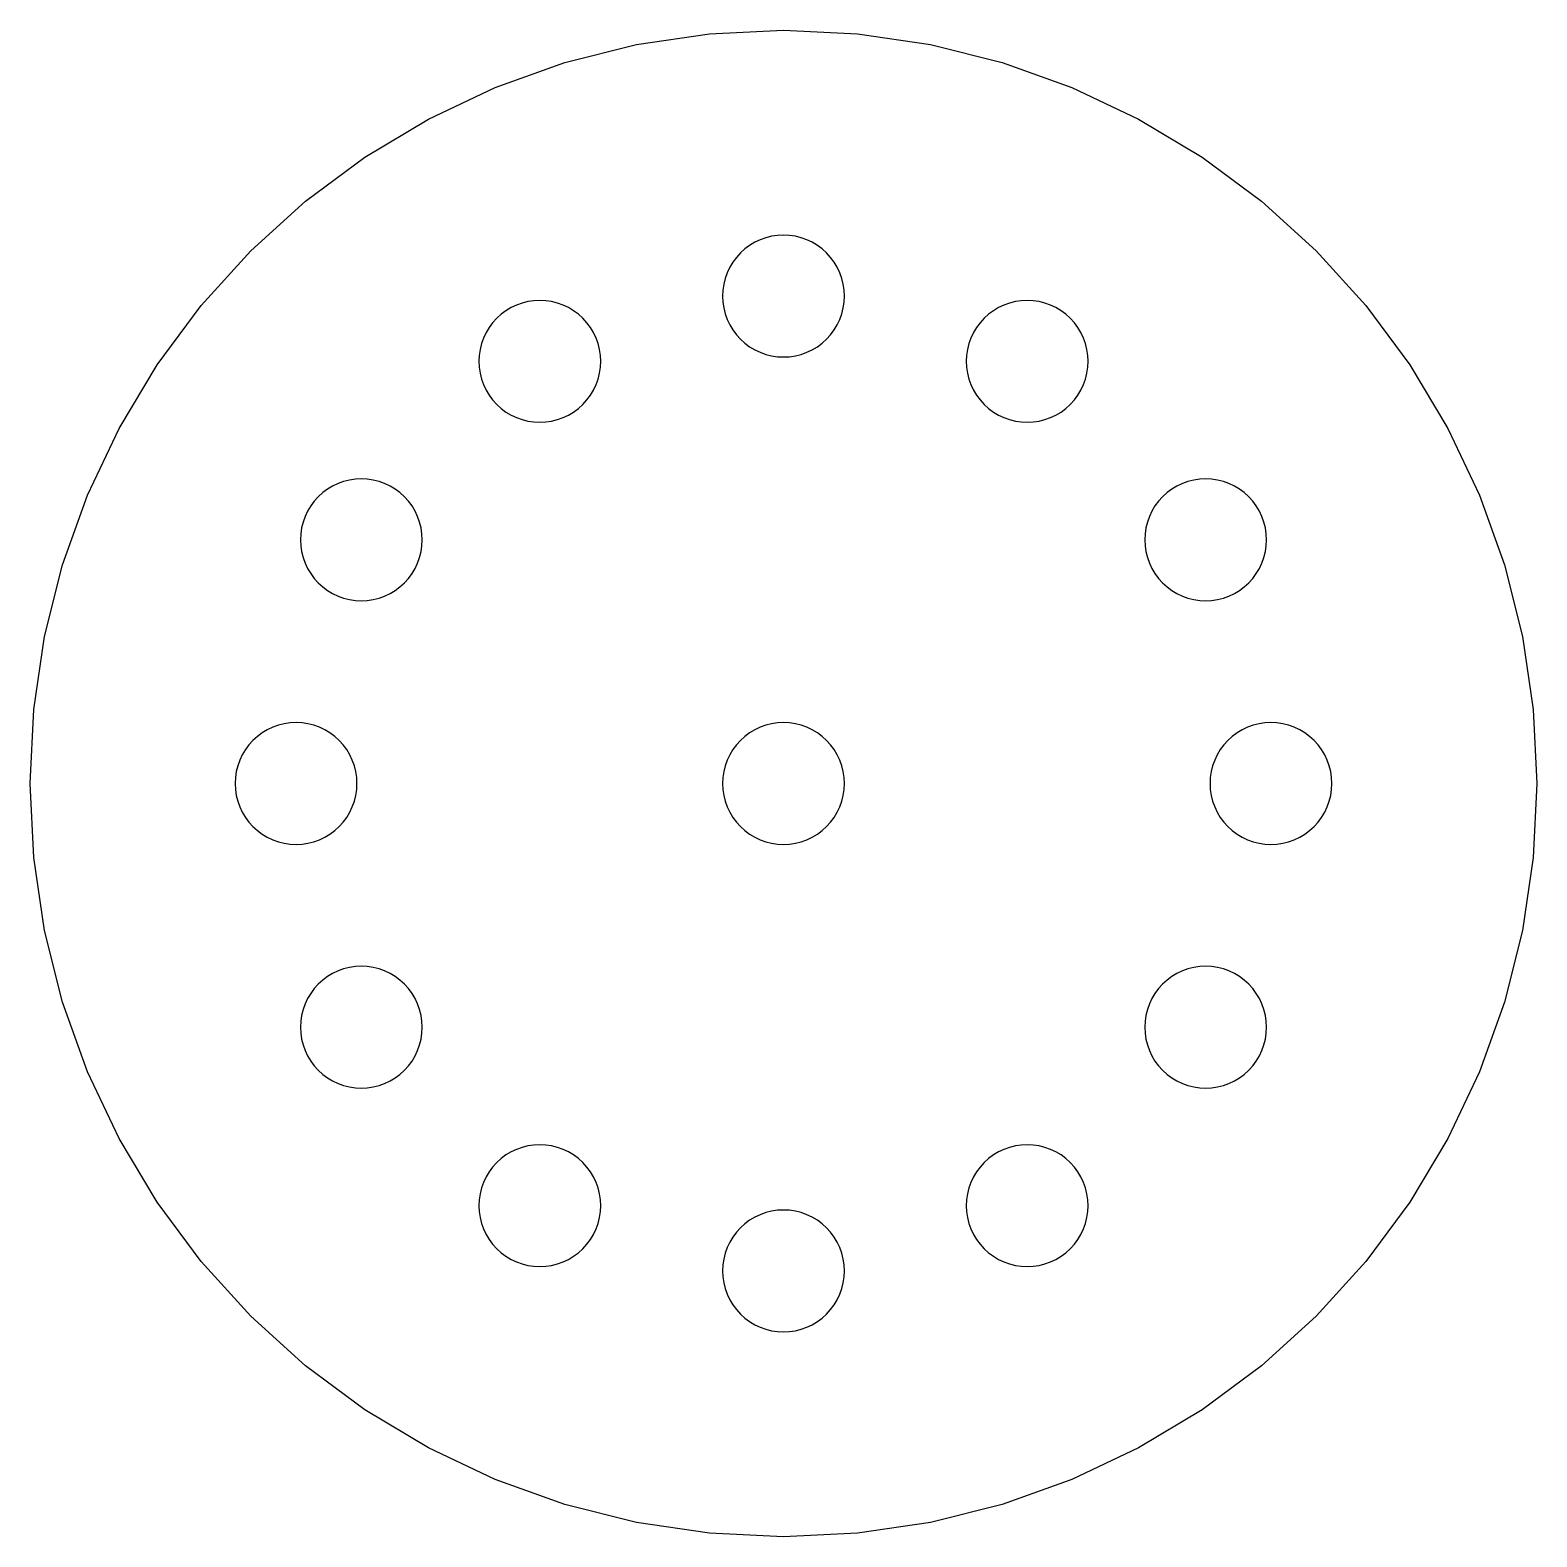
# Model space of a CAD drawing. Header units: millimetres. Extents: x -34 to 34, y -34 to 34.
import ezdxf

# ---------------------------------------------------------------- set-up
doc = ezdxf.new("R2010")
doc.units = ezdxf.units.MM

msp = doc.modelspace()

# ---------------------------------------------------------------- linework, layer by layer
at = {"color": 0}
for points in [[(9.87, -32.536), (6.633, -33.347), (3.333, -33.836), (0, -34), (-3.333, -33.836), (-6.633, -33.347), (-9.87, -32.536), (-13.011, -31.412), (-16.027, -29.985), (-18.889, -28.27), (-21.569, -26.282), (-24.042, -24.042), (-26.282, -21.569), (-28.27, -18.889), (-29.985, -16.027), (-31.412, -13.011), (-32.536, -9.87), (-33.347, -6.633), (-33.836, -3.333), (-34, 0), (-33.836, 3.333), (-33.347, 6.633), (-32.536, 9.87), (-31.412, 13.011), (-29.985, 16.027), (-28.27, 18.889), (-26.282, 21.569), (-24.042, 24.042), (-21.569, 26.282), (-18.889, 28.27), (-16.027, 29.985), (-13.011, 31.412), (-9.87, 32.536), (-6.633, 33.347), (-3.333, 33.836), (0, 34), (3.333, 33.836), (6.633, 33.347), (9.87, 32.536), (13.011, 31.412), (16.027, 29.985), (18.889, 28.27), (21.569, 26.282), (24.042, 24.042), (26.282, 21.569), (28.27, 18.889), (29.985, 16.027), (31.412, 13.011), (32.536, 9.87), (33.347, 6.633), (33.836, 3.333), (34, 0), (33.836, -3.333), (33.347, -6.633), (32.536, -9.87), (31.412, -13.011), (29.985, -16.027), (28.27, -18.889), (26.282, -21.569), (24.042, -24.042), (21.569, -26.282), (18.889, -28.27), (16.027, -29.985), (13.011, -31.412), (9.87, -32.536)], [(1.745, 24.126), (1.528, 24.287), (1.296, 24.425), (1.052, 24.541), (0.798, 24.632), (0.536, 24.697), (0.27, 24.737), (0, 24.75), (-0.27, 24.737), (-0.536, 24.697), (-0.798, 24.632), (-1.052, 24.541), (-1.296, 24.425), (-1.528, 24.287), (-1.745, 24.126), (-1.945, 23.945), (-2.126, 23.745), (-2.287, 23.528), (-2.425, 23.296), (-2.541, 23.052), (-2.632, 22.798), (-2.697, 22.536), (-2.737, 22.27), (-2.75, 22), (-2.737, 21.73), (-2.697, 21.464), (-2.632, 21.202), (-2.541, 20.948), (-2.425, 20.704), (-2.287, 20.472), (-2.126, 20.255), (-1.945, 20.055), (-1.745, 19.874), (-1.528, 19.713), (-1.296, 19.575), (-1.052, 19.459), (-0.798, 19.368), (-0.536, 19.303), (-0.27, 19.263), (0, 19.25), (0.27, 19.263), (0.536, 19.303), (0.798, 19.368), (1.052, 19.459), (1.296, 19.575), (1.528, 19.713), (1.745, 19.874), (1.945, 20.055), (2.126, 20.255), (2.287, 20.472), (2.425, 20.704), (2.541, 20.948), (2.632, 21.202), (2.697, 21.464), (2.737, 21.73), (2.75, 22), (2.737, 22.27), (2.697, 22.536), (2.632, 22.798), (2.541, 23.052), (2.425, 23.296), (2.287, 23.528), (2.126, 23.745), (1.945, 23.945), (1.745, 24.126)], [(-9.055, 20.997), (-9.255, 21.178), (-9.472, 21.339), (-9.704, 21.478), (-9.948, 21.593), (-10.202, 21.684), (-10.464, 21.75), (-10.73, 21.789), (-11, 21.803), (-11.27, 21.789), (-11.536, 21.75), (-11.798, 21.684), (-12.052, 21.593), (-12.296, 21.478), (-12.528, 21.339), (-12.745, 21.178), (-12.945, 20.997), (-13.126, 20.797), (-13.287, 20.58), (-13.425, 20.349), (-13.541, 20.105), (-13.632, 19.851), (-13.697, 19.589), (-13.737, 19.322), (-13.75, 19.053), (-13.737, 18.783), (-13.697, 18.516), (-13.632, 18.254), (-13.541, 18), (-13.425, 17.756), (-13.287, 17.525), (-13.126, 17.308), (-12.945, 17.108), (-12.745, 16.927), (-12.528, 16.766), (-12.296, 16.627), (-12.052, 16.512), (-11.798, 16.421), (-11.536, 16.355), (-11.27, 16.316), (-11, 16.303), (-10.73, 16.316), (-10.464, 16.355), (-10.202, 16.421), (-9.948, 16.512), (-9.704, 16.627), (-9.472, 16.766), (-9.255, 16.927), (-9.055, 17.108), (-8.874, 17.308), (-8.713, 17.525), (-8.575, 17.756), (-8.459, 18), (-8.368, 18.254), (-8.303, 18.516), (-8.263, 18.783), (-8.25, 19.053), (-8.263, 19.322), (-8.303, 19.589), (-8.368, 19.851), (-8.459, 20.105), (-8.575, 20.349), (-8.713, 20.58), (-8.874, 20.797), (-9.055, 20.997)], [(12.528, 21.339), (12.296, 21.478), (12.052, 21.593), (11.798, 21.684), (11.536, 21.75), (11.27, 21.789), (11, 21.803), (10.73, 21.789), (10.464, 21.75), (10.202, 21.684), (9.948, 21.593), (9.704, 21.478), (9.472, 21.339), (9.255, 21.178), (9.055, 20.997), (8.874, 20.797), (8.713, 20.58), (8.575, 20.349), (8.459, 20.105), (8.368, 19.851), (8.303, 19.589), (8.263, 19.322), (8.25, 19.053), (8.263, 18.783), (8.303, 18.516), (8.368, 18.254), (8.459, 18), (8.575, 17.756), (8.713, 17.525), (8.874, 17.308), (9.055, 17.108), (9.255, 16.927), (9.472, 16.766), (9.704, 16.627), (9.948, 16.512), (10.202, 16.421), (10.464, 16.355), (10.73, 16.316), (11, 16.303), (11.27, 16.316), (11.536, 16.355), (11.798, 16.421), (12.052, 16.512), (12.296, 16.627), (12.528, 16.766), (12.745, 16.927), (12.945, 17.108), (13.126, 17.308), (13.287, 17.525), (13.425, 17.756), (13.541, 18), (13.632, 18.254), (13.697, 18.516), (13.737, 18.783), (13.75, 19.053), (13.737, 19.322), (13.697, 19.589), (13.632, 19.851), (13.541, 20.105), (13.425, 20.349), (13.287, 20.58), (13.126, 20.797), (12.945, 20.997), (12.745, 21.178), (12.528, 21.339)], [(-16.927, 12.745), (-17.108, 12.945), (-17.308, 13.126), (-17.525, 13.287), (-17.756, 13.425), (-18, 13.541), (-18.254, 13.632), (-18.516, 13.697), (-18.783, 13.737), (-19.053, 13.75), (-19.322, 13.737), (-19.589, 13.697), (-19.851, 13.632), (-20.105, 13.541), (-20.349, 13.425), (-20.58, 13.287), (-20.797, 13.126), (-20.997, 12.945), (-21.178, 12.745), (-21.339, 12.528), (-21.478, 12.296), (-21.593, 12.052), (-21.684, 11.798), (-21.75, 11.536), (-21.789, 11.27), (-21.803, 11), (-21.789, 10.73), (-21.75, 10.464), (-21.684, 10.202), (-21.593, 9.948), (-21.478, 9.704), (-21.339, 9.472), (-21.178, 9.255), (-20.997, 9.055), (-20.797, 8.874), (-20.58, 8.713), (-20.349, 8.575), (-20.105, 8.459), (-19.851, 8.368), (-19.589, 8.303), (-19.322, 8.263), (-19.053, 8.25), (-18.783, 8.263), (-18.516, 8.303), (-18.254, 8.368), (-18, 8.459), (-17.756, 8.575), (-17.525, 8.713), (-17.308, 8.874), (-17.108, 9.055), (-16.927, 9.255), (-16.766, 9.472), (-16.627, 9.704), (-16.512, 9.948), (-16.421, 10.202), (-16.355, 10.464), (-16.316, 10.73), (-16.303, 11), (-16.316, 11.27), (-16.355, 11.536), (-16.421, 11.798), (-16.512, 12.052), (-16.627, 12.296), (-16.766, 12.528), (-16.927, 12.745)], [(20.349, 13.425), (20.105, 13.541), (19.851, 13.632), (19.589, 13.697), (19.322, 13.737), (19.053, 13.75), (18.783, 13.737), (18.516, 13.697), (18.254, 13.632), (18, 13.541), (17.756, 13.425), (17.525, 13.287), (17.308, 13.126), (17.108, 12.945), (16.927, 12.745), (16.766, 12.528), (16.627, 12.296), (16.512, 12.052), (16.421, 11.798), (16.355, 11.536), (16.316, 11.27), (16.303, 11), (16.316, 10.73), (16.355, 10.464), (16.421, 10.202), (16.512, 9.948), (16.627, 9.704), (16.766, 9.472), (16.927, 9.255), (17.108, 9.055), (17.308, 8.874), (17.525, 8.713), (17.756, 8.575), (18, 8.459), (18.254, 8.368), (18.516, 8.303), (18.783, 8.263), (19.053, 8.25), (19.322, 8.263), (19.589, 8.303), (19.851, 8.368), (20.105, 8.459), (20.349, 8.575), (20.58, 8.713), (20.797, 8.874), (20.997, 9.055), (21.178, 9.255), (21.339, 9.472), (21.478, 9.704), (21.593, 9.948), (21.684, 10.202), (21.75, 10.464), (21.789, 10.73), (21.803, 11), (21.789, 11.27), (21.75, 11.536), (21.684, 11.798), (21.593, 12.052), (21.478, 12.296), (21.339, 12.528), (21.178, 12.745), (20.997, 12.945), (20.797, 13.126), (20.58, 13.287), (20.349, 13.425)], [(-19.713, 1.528), (-19.874, 1.745), (-20.055, 1.945), (-20.255, 2.126), (-20.472, 2.287), (-20.704, 2.425), (-20.948, 2.541), (-21.202, 2.632), (-21.464, 2.697), (-21.73, 2.737), (-22, 2.75), (-22.27, 2.737), (-22.536, 2.697), (-22.798, 2.632), (-23.052, 2.541), (-23.296, 2.425), (-23.528, 2.287), (-23.745, 2.126), (-23.945, 1.945), (-24.126, 1.745), (-24.287, 1.528), (-24.425, 1.296), (-24.541, 1.052), (-24.632, 0.798), (-24.697, 0.536), (-24.737, 0.27), (-24.75, 0), (-24.737, -0.27), (-24.697, -0.536), (-24.632, -0.798), (-24.541, -1.052), (-24.425, -1.296), (-24.287, -1.528), (-24.126, -1.745), (-23.945, -1.945), (-23.745, -2.126), (-23.528, -2.287), (-23.296, -2.425), (-23.052, -2.541), (-22.798, -2.632), (-22.536, -2.697), (-22.27, -2.737), (-22, -2.75), (-21.73, -2.737), (-21.464, -2.697), (-21.202, -2.632), (-20.948, -2.541), (-20.704, -2.425), (-20.472, -2.287), (-20.255, -2.126), (-20.055, -1.945), (-19.874, -1.745), (-19.713, -1.528), (-19.575, -1.296), (-19.459, -1.052), (-19.368, -0.798), (-19.303, -0.536), (-19.263, -0.27), (-19.25, 0), (-19.263, 0.27), (-19.303, 0.536), (-19.368, 0.798), (-19.459, 1.052), (-19.575, 1.296), (-19.713, 1.528)], [(0.798, 2.632), (0.536, 2.697), (0.27, 2.737), (0, 2.75), (-0.27, 2.737), (-0.536, 2.697), (-0.798, 2.632), (-1.052, 2.541), (-1.296, 2.425), (-1.528, 2.287), (-1.745, 2.126), (-1.945, 1.945), (-2.126, 1.745), (-2.287, 1.528), (-2.425, 1.296), (-2.541, 1.052), (-2.632, 0.798), (-2.697, 0.536), (-2.737, 0.27), (-2.75, 0), (-2.737, -0.27), (-2.697, -0.536), (-2.632, -0.798), (-2.541, -1.052), (-2.425, -1.296), (-2.287, -1.528), (-2.126, -1.745), (-1.945, -1.945), (-1.745, -2.126), (-1.528, -2.287), (-1.296, -2.425), (-1.052, -2.541), (-0.798, -2.632), (-0.536, -2.697), (-0.27, -2.737), (0, -2.75), (0.27, -2.737), (0.536, -2.697), (0.798, -2.632), (1.052, -2.541), (1.296, -2.425), (1.528, -2.287), (1.745, -2.126), (1.945, -1.945), (2.126, -1.745), (2.287, -1.528), (2.425, -1.296), (2.541, -1.052), (2.632, -0.798), (2.697, -0.536), (2.737, -0.27), (2.75, 0), (2.737, 0.27), (2.697, 0.536), (2.632, 0.798), (2.541, 1.052), (2.425, 1.296), (2.287, 1.528), (2.126, 1.745), (1.945, 1.945), (1.745, 2.126), (1.528, 2.287), (1.296, 2.425), (1.052, 2.541), (0.798, 2.632)], [(23.052, 2.541), (22.798, 2.632), (22.536, 2.697), (22.27, 2.737), (22, 2.75), (21.73, 2.737), (21.464, 2.697), (21.202, 2.632), (20.948, 2.541), (20.704, 2.425), (20.472, 2.287), (20.255, 2.126), (20.055, 1.945), (19.874, 1.745), (19.713, 1.528), (19.575, 1.296), (19.459, 1.052), (19.368, 0.798), (19.303, 0.536), (19.263, 0.27), (19.25, 0), (19.263, -0.27), (19.303, -0.536), (19.368, -0.798), (19.459, -1.052), (19.575, -1.296), (19.713, -1.528), (19.874, -1.745), (20.055, -1.945), (20.255, -2.126), (20.472, -2.287), (20.704, -2.425), (20.948, -2.541), (21.202, -2.632), (21.464, -2.697), (21.73, -2.737), (22, -2.75), (22.27, -2.737), (22.536, -2.697), (22.798, -2.632), (23.052, -2.541), (23.296, -2.425), (23.528, -2.287), (23.745, -2.126), (23.945, -1.945), (24.126, -1.745), (24.287, -1.528), (24.425, -1.296), (24.541, -1.052), (24.632, -0.798), (24.697, -0.536), (24.737, -0.27), (24.75, 0), (24.737, 0.27), (24.697, 0.536), (24.632, 0.798), (24.541, 1.052), (24.425, 1.296), (24.287, 1.528), (24.126, 1.745), (23.945, 1.945), (23.745, 2.126), (23.528, 2.287), (23.296, 2.425), (23.052, 2.541)], [(-16.627, -9.704), (-16.766, -9.472), (-16.927, -9.255), (-17.108, -9.055), (-17.308, -8.874), (-17.525, -8.713), (-17.756, -8.575), (-18, -8.459), (-18.254, -8.368), (-18.516, -8.303), (-18.783, -8.263), (-19.053, -8.25), (-19.322, -8.263), (-19.589, -8.303), (-19.851, -8.368), (-20.105, -8.459), (-20.349, -8.575), (-20.58, -8.713), (-20.797, -8.874), (-20.997, -9.055), (-21.178, -9.255), (-21.339, -9.472), (-21.478, -9.704), (-21.593, -9.948), (-21.684, -10.202), (-21.75, -10.464), (-21.789, -10.73), (-21.803, -11), (-21.789, -11.27), (-21.75, -11.536), (-21.684, -11.798), (-21.593, -12.052), (-21.478, -12.296), (-21.339, -12.528), (-21.178, -12.745), (-20.997, -12.945), (-20.797, -13.126), (-20.58, -13.287), (-20.349, -13.425), (-20.105, -13.541), (-19.851, -13.632), (-19.589, -13.697), (-19.322, -13.737), (-19.053, -13.75), (-18.783, -13.737), (-18.516, -13.697), (-18.254, -13.632), (-18, -13.541), (-17.756, -13.425), (-17.525, -13.287), (-17.308, -13.126), (-17.108, -12.945), (-16.927, -12.745), (-16.766, -12.528), (-16.627, -12.296), (-16.512, -12.052), (-16.421, -11.798), (-16.355, -11.536), (-16.316, -11.27), (-16.303, -11), (-16.316, -10.73), (-16.355, -10.464), (-16.421, -10.202), (-16.512, -9.948), (-16.627, -9.704)], [(21.789, -10.73), (21.75, -10.464), (21.684, -10.202), (21.593, -9.948), (21.478, -9.704), (21.339, -9.472), (21.178, -9.255), (20.997, -9.055), (20.797, -8.874), (20.58, -8.713), (20.349, -8.575), (20.105, -8.459), (19.851, -8.368), (19.589, -8.303), (19.322, -8.263), (19.053, -8.25), (18.783, -8.263), (18.516, -8.303), (18.254, -8.368), (18, -8.459), (17.756, -8.575), (17.525, -8.713), (17.308, -8.874), (17.108, -9.055), (16.927, -9.255), (16.766, -9.472), (16.627, -9.704), (16.512, -9.948), (16.421, -10.202), (16.355, -10.464), (16.316, -10.73), (16.303, -11), (16.316, -11.27), (16.355, -11.536), (16.421, -11.798), (16.512, -12.052), (16.627, -12.296), (16.766, -12.528), (16.927, -12.745), (17.108, -12.945), (17.308, -13.126), (17.525, -13.287), (17.756, -13.425), (18, -13.541), (18.254, -13.632), (18.516, -13.697), (18.783, -13.737), (19.053, -13.75), (19.322, -13.737), (19.589, -13.697), (19.851, -13.632), (20.105, -13.541), (20.349, -13.425), (20.58, -13.287), (20.797, -13.126), (20.997, -12.945), (21.178, -12.745), (21.339, -12.528), (21.478, -12.296), (21.593, -12.052), (21.684, -11.798), (21.75, -11.536), (21.789, -11.27), (21.803, -11), (21.789, -10.73)], [(-8.459, -18), (-8.575, -17.756), (-8.713, -17.525), (-8.874, -17.308), (-9.055, -17.108), (-9.255, -16.927), (-9.472, -16.766), (-9.704, -16.627), (-9.948, -16.512), (-10.202, -16.421), (-10.464, -16.355), (-10.73, -16.316), (-11, -16.303), (-11.27, -16.316), (-11.536, -16.355), (-11.798, -16.421), (-12.052, -16.512), (-12.296, -16.627), (-12.528, -16.766), (-12.745, -16.927), (-12.945, -17.108), (-13.126, -17.308), (-13.287, -17.525), (-13.425, -17.756), (-13.541, -18), (-13.632, -18.254), (-13.697, -18.516), (-13.737, -18.783), (-13.75, -19.053), (-13.737, -19.322), (-13.697, -19.589), (-13.632, -19.851), (-13.541, -20.105), (-13.425, -20.349), (-13.287, -20.58), (-13.126, -20.797), (-12.945, -20.997), (-12.745, -21.178), (-12.528, -21.339), (-12.296, -21.478), (-12.052, -21.593), (-11.798, -21.684), (-11.536, -21.75), (-11.27, -21.789), (-11, -21.803), (-10.73, -21.789), (-10.464, -21.75), (-10.202, -21.684), (-9.948, -21.593), (-9.704, -21.478), (-9.472, -21.339), (-9.255, -21.178), (-9.055, -20.997), (-8.874, -20.797), (-8.713, -20.58), (-8.575, -20.349), (-8.459, -20.105), (-8.368, -19.851), (-8.303, -19.589), (-8.263, -19.322), (-8.25, -19.053), (-8.263, -18.783), (-8.303, -18.516), (-8.368, -18.254), (-8.459, -18)], [(13.697, -18.516), (13.632, -18.254), (13.541, -18), (13.425, -17.756), (13.287, -17.525), (13.126, -17.308), (12.945, -17.108), (12.745, -16.927), (12.528, -16.766), (12.296, -16.627), (12.052, -16.512), (11.798, -16.421), (11.536, -16.355), (11.27, -16.316), (11, -16.303), (10.73, -16.316), (10.464, -16.355), (10.202, -16.421), (9.948, -16.512), (9.704, -16.627), (9.472, -16.766), (9.255, -16.927), (9.055, -17.108), (8.874, -17.308), (8.713, -17.525), (8.575, -17.756), (8.459, -18), (8.368, -18.254), (8.303, -18.516), (8.263, -18.783), (8.25, -19.053), (8.263, -19.322), (8.303, -19.589), (8.368, -19.851), (8.459, -20.105), (8.575, -20.349), (8.713, -20.58), (8.874, -20.797), (9.055, -20.997), (9.255, -21.178), (9.472, -21.339), (9.704, -21.478), (9.948, -21.593), (10.202, -21.684), (10.464, -21.75), (10.73, -21.789), (11, -21.803), (11.27, -21.789), (11.536, -21.75), (11.798, -21.684), (12.052, -21.593), (12.296, -21.478), (12.528, -21.339), (12.745, -21.178), (12.945, -20.997), (13.126, -20.797), (13.287, -20.58), (13.425, -20.349), (13.541, -20.105), (13.632, -19.851), (13.697, -19.589), (13.737, -19.322), (13.75, -19.053), (13.737, -18.783), (13.697, -18.516)], [(2.632, -21.202), (2.541, -20.948), (2.425, -20.704), (2.287, -20.472), (2.126, -20.255), (1.945, -20.055), (1.745, -19.874), (1.528, -19.713), (1.296, -19.575), (1.052, -19.459), (0.798, -19.368), (0.536, -19.303), (0.27, -19.263), (0, -19.25), (-0.27, -19.263), (-0.536, -19.303), (-0.798, -19.368), (-1.052, -19.459), (-1.296, -19.575), (-1.528, -19.713), (-1.745, -19.874), (-1.945, -20.055), (-2.126, -20.255), (-2.287, -20.472), (-2.425, -20.704), (-2.541, -20.948), (-2.632, -21.202), (-2.697, -21.464), (-2.737, -21.73), (-2.75, -22), (-2.737, -22.27), (-2.697, -22.536), (-2.632, -22.798), (-2.541, -23.052), (-2.425, -23.296), (-2.287, -23.528), (-2.126, -23.745), (-1.945, -23.945), (-1.745, -24.126), (-1.528, -24.287), (-1.296, -24.425), (-1.052, -24.541), (-0.798, -24.632), (-0.536, -24.697), (-0.27, -24.737), (0, -24.75), (0.27, -24.737), (0.536, -24.697), (0.798, -24.632), (1.052, -24.541), (1.296, -24.425), (1.528, -24.287), (1.745, -24.126), (1.945, -23.945), (2.126, -23.745), (2.287, -23.528), (2.425, -23.296), (2.541, -23.052), (2.632, -22.798), (2.697, -22.536), (2.737, -22.27), (2.75, -22), (2.737, -21.73), (2.697, -21.464), (2.632, -21.202)]]:
    msp.add_lwpolyline(points, dxfattribs=at)

doc.saveas('drawing.dxf')
